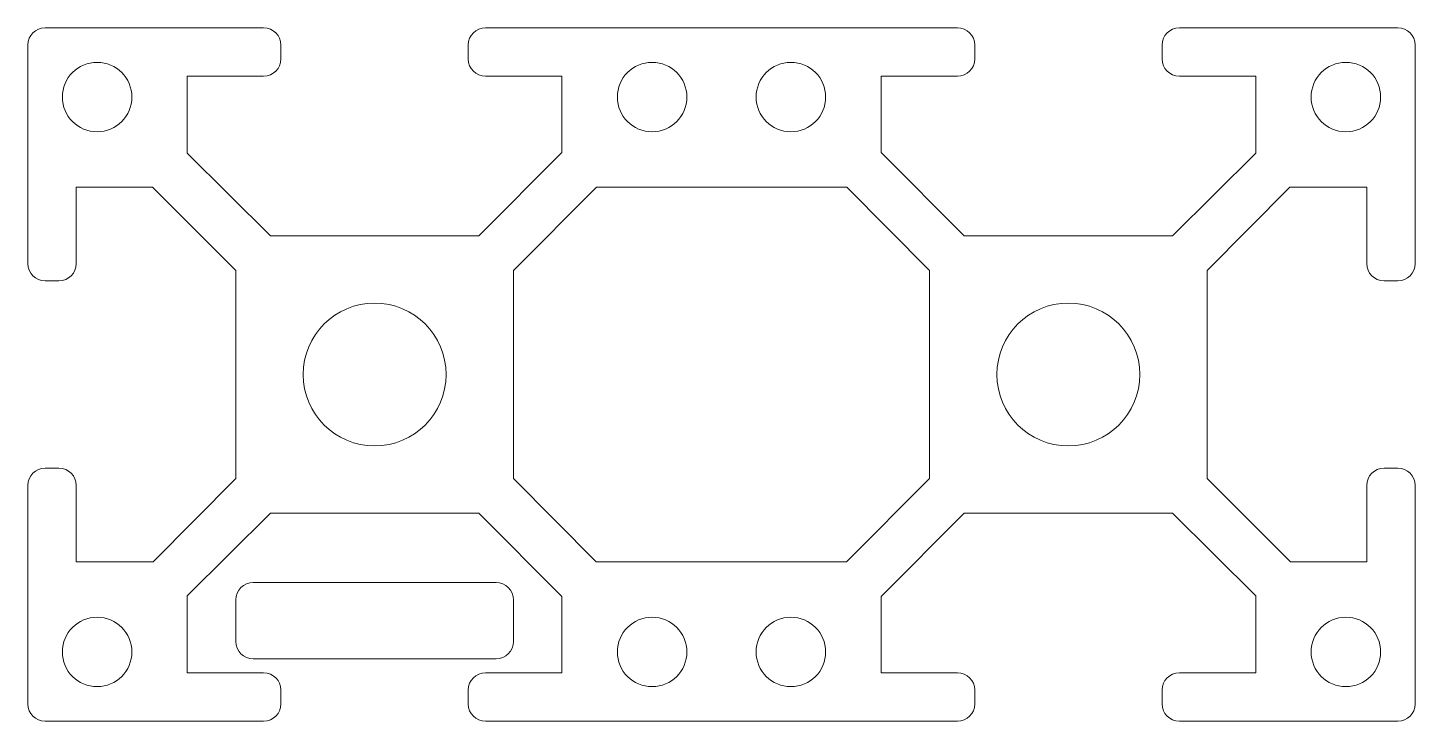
# Model space of a CAD drawing. Header units: millimetres. Extents: x 0 to 20, y 0 to 10.
import ezdxf

# ---------------------------------------------------------------- set-up
doc = ezdxf.new("R2010")
doc.units = ezdxf.units.MM
doc.layers.add('nut3', color=2, linetype='CONTINUOUS', lineweight=0)
doc.layers.add('twoslot2', color=3, linetype='CONTINUOUS', lineweight=0)

msp = doc.modelspace()

# ---------------------------------------------------------------- linework, layer by layer
at = {"layer": 'nut3'}
for p, q in [((3.25, 2), (6.75, 2)), ((3, 1.15), (3, 1.75)), ((7, 1.75), (7, 1.15)), ((6.75, 0.9), (3.25, 0.9))]:
    msp.add_line(p, q, dxfattribs=at)
for centre, start, end in [((3.25, 1.75), 90, 180), ((6.75, 1.75), 0, 90), ((3.25, 1.15), 180, 270), ((6.75, 1.15), 270, 0)]:
    msp.add_arc(centre, 0.25, start, end, dxfattribs=at)
at = {"layer": 'twoslot2'}
for p, q in [((13.4, 10), (10, 10)), ((0.25, 10), (3.4, 10)), ((6.6, 10), (10, 10)), ((19.75, 10), (16.6, 10)), ((0, 6.6), (0, 9.75)), ((3.65, 9.75), (3.65, 9.55)), ((6.35, 9.55), (6.35, 9.75)), ((13.65, 9.55), (13.65, 9.75)), ((16.35, 9.75), (16.35, 9.55)), ((20, 9.75), (20, 6.6)), ((2.3, 9.3), (2.3, 8.193)), ((3.4, 9.3), (2.3, 9.3)), ((7.7, 9.3), (6.6, 9.3)), ((7.7, 8.2), (7.7, 9.3)), ((12.3, 8.2), (12.3, 9.3)), ((12.3, 9.3), (13.4, 9.3)), ((16.6, 9.3), (17.7, 9.3)), ((17.7, 9.3), (17.7, 8.193)), ((13.5, 7), (12.3, 8.2)), ((2.3, 8.193), (3.5, 7)), ((6.5, 7), (7.7, 8.2)), ((17.7, 8.193), (16.5, 7)), ((1.8, 7.7), (0.7, 7.7)), ((0.7, 7.7), (0.7, 6.6)), ((3, 6.5), (1.8, 7.7)), ((7, 6.5), (8.2, 7.7)), ((8.2, 7.7), (10, 7.7)), ((10, 7.7), (11.807, 7.7)), ((11.807, 7.7), (13, 6.5)), ((18.193, 7.7), (17, 6.5)), ((19.3, 7.7), (18.193, 7.7)), ((19.3, 6.6), (19.3, 7.7)), ((3.5, 7), (6.5, 7)), ((16.5, 7), (13.5, 7)), ((3, 3.5), (3, 6.5)), ((7, 3.5), (7, 6.5)), ((13, 6.5), (13, 3.5)), ((17, 6.5), (17, 3.5)), ((0.45, 6.35), (0.25, 6.35)), ((19.75, 6.35), (19.55, 6.35)), ((0.25, 3.65), (0.45, 3.65)), ((19.55, 3.65), (19.75, 3.65)), ((0, 0.25), (0, 3.4)), ((0.7, 3.4), (0.7, 2.3)), ((1.807, 2.3), (3, 3.5)), ((8.193, 2.3), (7, 3.5)), ((13, 3.5), (11.8, 2.3)), ((17, 3.5), (18.2, 2.3)), ((19.3, 2.3), (19.3, 3.4)), ((20, 3.4), (20, 0.25)), ((2.3, 1.807), (3.5, 3)), ((3.5, 3), (6.5, 3)), ((6.5, 3), (7.7, 1.8)), ((13.5, 3), (12.3, 1.8)), ((16.5, 3), (13.5, 3)), ((17.7, 1.807), (16.5, 3)), ((0.7, 2.3), (1.807, 2.3)), ((10, 2.3), (8.193, 2.3)), ((11.8, 2.3), (10, 2.3)), ((18.2, 2.3), (19.3, 2.3)), ((2.3, 0.7), (2.3, 1.807)), ((7.7, 1.8), (7.7, 0.7)), ((12.3, 1.8), (12.3, 0.7)), ((17.7, 0.7), (17.7, 1.807)), ((3.4, 0.7), (2.3, 0.7)), ((7.7, 0.7), (6.6, 0.7)), ((12.3, 0.7), (13.4, 0.7)), ((16.6, 0.7), (17.7, 0.7)), ((3.65, 0.25), (3.65, 0.45)), ((6.35, 0.45), (6.35, 0.25)), ((13.65, 0.45), (13.65, 0.25)), ((16.35, 0.25), (16.35, 0.45)), ((0.25, 0), (3.4, 0)), ((6.6, 0), (10, 0)), ((13.4, 0), (10, 0)), ((19.75, 0), (16.6, 0))]:
    msp.add_line(p, q, dxfattribs=at)
for centre, radius in [((1, 9), 0.501), ((9, 9), 0.501), ((11, 9), 0.501), ((19, 9), 0.501), ((5, 5), 1.03), ((15, 5), 1.03), ((1, 1), 0.501), ((9, 1), 0.501), ((11, 1), 0.501), ((19, 1), 0.501)]:
    msp.add_circle(centre, radius, dxfattribs=at)
for centre, start, end in [((0.25, 9.75), 90, 180), ((3.4, 9.75), 360, 90), ((6.6, 9.75), 90, 180), ((13.4, 9.75), 360, 90), ((16.6, 9.75), 90, 180), ((19.75, 9.75), 360, 90), ((3.4, 9.55), 270, 360), ((6.6, 9.55), 180, 270), ((13.4, 9.55), 270, 360), ((16.6, 9.55), 180, 270), ((0.25, 6.6), 180, 270), ((0.45, 6.6), 270, 0), ((19.55, 6.6), 180, 270), ((19.75, 6.6), 270, 360), ((0.25, 3.4), 90, 180), ((0.45, 3.4), 0, 90), ((19.55, 3.4), 90, 180), ((19.75, 3.4), 360, 90), ((3.4, 0.45), 0, 90), ((6.6, 0.45), 90, 180), ((13.4, 0.45), 360, 90), ((16.6, 0.45), 90, 180), ((0.25, 0.25), 180, 270), ((3.4, 0.25), 270, 0), ((6.6, 0.25), 180, 270), ((13.4, 0.25), 270, 360), ((16.6, 0.25), 180, 270), ((19.75, 0.25), 270, 360)]:
    msp.add_arc(centre, 0.25, start, end, dxfattribs=at)

doc.saveas('drawing.dxf')
